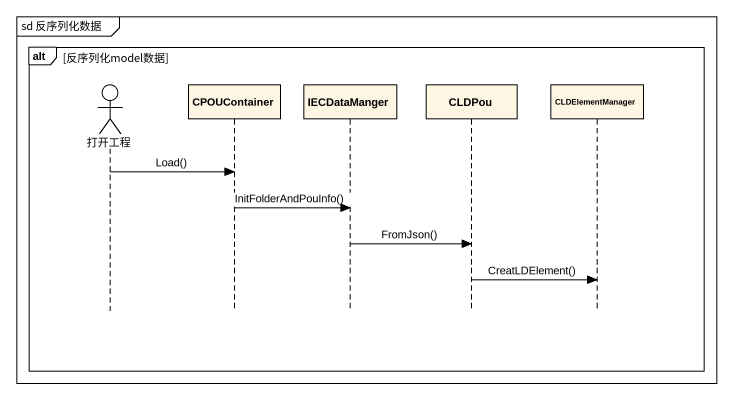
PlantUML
@startuml
mainframe sd 反序列化数据
hide footbox
actor 打开工程
participant CPOUContainer
participant IECDataManger
participant CLDPou
participant CLDElementManager

alt 反序列化model数据
  打开工程 -> CPOUContainer : Load()
  CPOUContainer -> IECDataManger : InitFolderAndPouInfo()
  IECDataManger -> CLDPou : FromJson()
  CLDPou -> CLDElementManager : CreatLDElement()
end
@enduml
